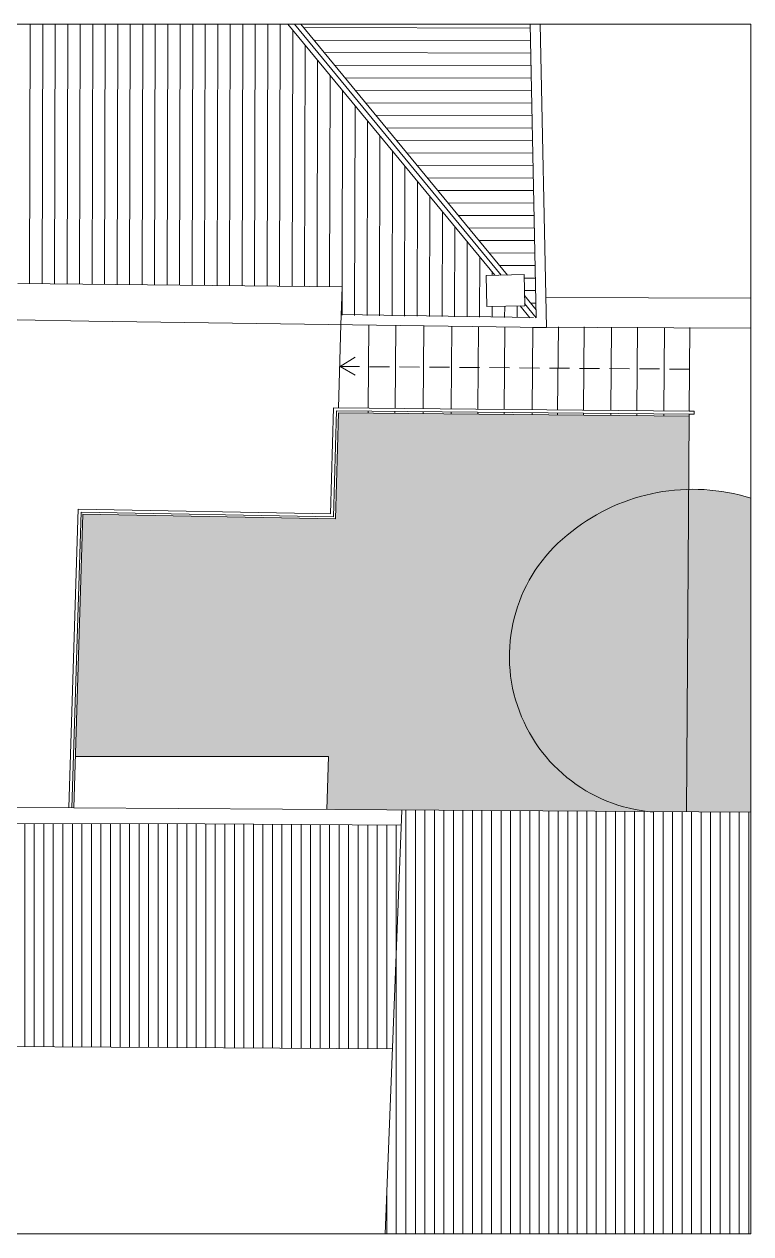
# Model space of a CAD drawing. Header units: millimetres. Extents: x 179.4 to 199.1, y -538.3 to -478.3.
# Drawn here: x 191.85 to 199.11, y -522.07 to -509.97 of the extents above; entities that cross this region are included whole.
import ezdxf

# ---------------------------------------------------------------- set-up
doc = ezdxf.new("R2010")
doc.units = ezdxf.units.MM
doc.linetypes.add('DASHED', pattern=[0.75, 0.5, -0.25])
doc.layers.add('00_ARQ', color=251, linetype='Continuous', lineweight=5)

msp = doc.modelspace()

# ---------------------------------------------------------------- hatches: boundary and pattern name
at = {"layer": '00_ARQ', "ltscale": 0.03}
h = msp.add_hatch(dxfattribs=at)
h.set_pattern_fill('CROSS', color=256, scale=0.0075, style=0)
h.set_pattern_definition([(360, (639.92143, -459.793994), (0.047625, 0.047625), [0.0238125, -0.0714375]), (90, (639.933334, -459.8059), (-0.047625, 0.047625), [0.0238125, -0.0714375])])
h.paths.add_polyline_path([(198.08, -517.843, -0.677702), (197.321, -515.042, -0.164026), (198.488, -514.621), (198.493, -513.888), (194.986, -513.856), (194.956, -514.916), (192.432, -514.868), (192.358, -517.292), (194.886, -517.292), (194.871, -517.822), (195.469, -517.826)])
h = msp.add_hatch(dxfattribs=at)
h.set_pattern_fill('GRASS', color=256, scale=0.002, style=0)
h.set_pattern_definition([(90, (0, 0), (-0.035921, 0.035921), [0.009525, -0.062317]), (45, (0, 0), (-0.0359210245, 0.0359210245), [0.009525, -0.041275]), (135, (0, 0), (-0.0359210245, -0.0359210245), [0.009525, -0.041275])])
h.paths.add_polyline_path([(199.109, -514.709, 0.081236), (198.488, -514.621), (198.468, -517.846), (199.109, -517.85)])
h.paths.add_polyline_path([(198.488, -514.621, 0.164026), (197.321, -515.042, 0.677702), (198.08, -517.843), (198.468, -517.846)])
h = msp.add_hatch(dxfattribs=at)
h.set_pattern_fill('ANSI31', color=256, scale=0.03, angle=45, style=0)
h.set_pattern_definition([(90, (843.83671, -331.24501), (-0.09525, 4e-17), [])])
h.paths.add_polyline_path([(195.527, -520.217), (195.615, -517.979), (193.65, -517.967), (191.642, -517.962), (191.633, -518.283), (190.912, -518.282), (190.951, -520.19)])

# ---------------------------------------------------------------- linework, layer by layer
at = {"layer": '00_ARQ'}
for p, q in [((191.899, -512.562), (191.905, -509.967)), ((192.024, -512.563), (192.03, -509.967)), ((192.149, -512.564), (192.155, -509.967)), ((192.274, -512.566), (192.28, -509.967)), ((192.399, -512.567), (192.405, -509.967)), ((192.524, -512.568), (192.53, -509.967)), ((192.649, -512.57), (192.655, -509.967)), ((192.774, -512.571), (192.78, -509.967)), ((192.899, -512.572), (192.905, -509.967)), ((193.024, -512.574), (193.03, -509.967)), ((193.149, -512.575), (193.155, -509.967)), ((193.274, -512.576), (193.28, -509.967)), ((193.399, -512.578), (193.405, -509.967)), ((193.524, -512.579), (193.53, -509.967)), ((193.649, -512.58), (193.655, -509.967)), ((193.774, -512.582), (193.78, -509.967)), ((193.899, -512.583), (193.905, -509.967)), ((194.024, -512.584), (194.03, -509.967)), ((194.149, -512.585), (194.155, -509.967)), ((194.274, -512.587), (194.28, -509.967)), ((194.399, -512.588), (194.405, -509.967)), ((194.482, -509.967), (196.55, -512.479)), ((194.547, -509.967), (196.613, -512.478)), ((194.612, -509.967), (196.677, -512.477)), ((194.64, -510.002), (196.903, -510.007)), ((196.903, -509.967), (196.965, -512.905)), ((197.003, -509.967), (197.067, -513.002)), ((194.524, -512.589), (194.53, -510.025)), ((194.743, -510.127), (196.906, -510.132)), ((194.649, -512.591), (194.654, -510.176)), ((194.846, -510.252), (196.909, -510.257)), ((194.774, -512.592), (194.779, -510.328)), ((194.949, -510.378), (196.911, -510.382)), ((194.899, -512.593), (194.904, -510.479)), ((195.052, -510.503), (196.914, -510.507)), ((195.024, -512.595), (195.028, -510.631)), ((195.155, -510.628), (196.917, -510.632)), ((195.148, -512.881), (195.153, -510.782)), ((195.259, -510.753), (196.919, -510.757)), ((195.273, -512.882), (195.278, -510.934)), ((195.362, -510.878), (196.922, -510.882)), ((195.398, -512.884), (195.402, -511.085)), ((195.465, -511.004), (196.925, -511.007)), ((195.568, -511.129), (196.927, -511.132)), ((195.523, -512.886), (195.527, -511.237)), ((195.671, -511.254), (196.93, -511.257)), ((195.648, -512.887), (195.652, -511.388)), ((195.774, -511.379), (196.933, -511.382)), ((195.773, -512.889), (195.776, -511.54)), ((195.877, -511.505), (196.935, -511.507)), ((195.898, -512.891), (195.901, -511.691)), ((195.98, -511.63), (196.938, -511.632)), ((196.083, -511.755), (196.941, -511.757)), ((196.023, -512.893), (196.026, -511.843)), ((196.186, -511.88), (196.943, -511.882)), ((196.148, -512.894), (196.15, -511.994)), ((196.289, -512.005), (196.946, -512.007)), ((196.273, -512.896), (196.275, -512.146)), ((196.392, -512.131), (196.949, -512.132)), ((196.398, -512.898), (196.4, -512.297)), ((196.495, -512.256), (196.951, -512.257)), ((196.598, -512.381), (196.954, -512.382)), ((196.842, -512.473), (196.464, -512.481)), ((196.464, -512.481), (196.471, -512.793)), ((196.524, -512.48), (196.524, -512.449)), ((196.842, -512.473), (196.849, -512.785)), ((196.843, -512.507), (196.957, -512.507)), ((191.782, -512.56), (195.025, -512.595)), ((195.025, -512.595), (195.01, -512.979)), ((195.023, -512.879), (195.024, -512.639)), ((196.845, -512.632), (196.959, -512.632)), ((196.849, -512.785), (196.471, -512.793)), ((196.523, -512.899), (196.524, -512.792)), ((196.648, -512.901), (196.649, -512.789)), ((196.773, -512.903), (196.774, -512.786)), ((196.802, -512.786), (196.9, -512.904)), ((196.846, -512.683), (196.963, -512.825)), ((196.848, -512.763), (196.965, -512.905)), ((196.907, -512.757), (196.962, -512.757)), ((197.063, -512.7), (199.109, -512.707)), ((195.014, -512.873), (196.936, -512.901)), ((196.898, -512.904), (196.898, -512.903)), ((191.774, -512.926), (192.491, -512.937)), ((192.491, -512.937), (196.802, -512.999)), ((195.012, -512.973), (194.988, -513.806)), ((195.285, -513.809), (195.292, -512.977)), ((195.553, -513.811), (195.56, -512.981)), ((195.835, -513.814), (195.842, -512.985)), ((196.113, -513.816), (196.121, -512.989)), ((196.379, -513.819), (196.387, -512.993)), ((196.645, -513.821), (196.652, -512.997)), ((196.802, -512.999), (199.109, -513.007)), ((196.923, -513.824), (196.931, -513.001)), ((196.933, -513.005), (197.067, -513.002)), ((197.178, -513.826), (197.186, -512.995)), ((197.437, -513.828), (197.444, -512.996)), ((197.709, -513.831), (197.717, -512.997)), ((197.969, -513.833), (197.976, -512.999)), ((198.24, -513.835), (198.247, -513)), ((198.494, -513.838), (198.501, -513.001)), ((194.938, -513.806), (194.907, -514.865)), ((194.967, -513.836), (194.936, -514.895)), ((198.494, -513.838), (194.938, -513.806)), ((194.986, -513.856), (194.956, -514.916)), ((198.493, -513.868), (194.967, -513.836)), ((198.493, -513.888), (194.986, -513.856)), ((195.284, -513.859), (195.284, -513.839)), ((195.552, -513.861), (195.552, -513.841)), ((195.834, -513.864), (195.835, -513.844)), ((196.113, -513.866), (196.113, -513.846)), ((196.379, -513.869), (196.379, -513.849)), ((196.645, -513.871), (196.645, -513.851)), ((196.923, -513.874), (196.923, -513.854)), ((197.178, -513.876), (197.178, -513.856)), ((197.436, -513.878), (197.437, -513.858)), ((197.709, -513.881), (197.709, -513.861)), ((197.969, -513.883), (197.969, -513.863)), ((198.239, -513.885), (198.239, -513.865)), ((198.493, -513.888), (198.493, -513.868)), ((198.543, -513.868), (198.493, -513.868)), ((198.544, -513.838), (198.494, -513.838)), ((198.543, -513.868), (198.544, -513.838)), ((198.493, -513.888), (198.468, -517.846)), ((192.292, -517.804), (192.384, -514.818)), ((192.322, -517.805), (192.413, -514.848)), ((194.907, -514.865), (192.384, -514.818)), ((194.936, -514.895), (192.413, -514.848)), ((192.342, -517.805), (192.432, -514.868)), ((194.956, -514.916), (192.432, -514.868)), ((192.358, -517.292), (194.886, -517.292)), ((194.886, -517.292), (194.871, -517.822)), ((191.646, -517.8), (192.342, -517.805)), ((192.342, -517.805), (195.469, -517.826)), ((195.621, -517.832), (195.455, -522.067)), ((195.469, -517.826), (199.109, -517.85)), ((193.65, -517.967), (191.64, -517.962)), ((193.651, -517.967), (195.615, -517.979)), ((190.951, -520.19), (195.527, -520.217))]:
    msp.add_line(p, q, dxfattribs=at)
at = {"layer": '00_ARQ', "linetype": 'DASHED', "ltscale": 0.4}
for p, q in [((195.003, -513.391), (195.155, -513.299)), ((198.497, -513.419), (195.003, -513.391)), ((195.003, -513.391), (195.154, -513.478))]:
    msp.add_line(p, q, dxfattribs=at)
at = {"layer": '00_ARQ', "ltscale": 0.03}
for p, q in [((195.66, -522.067), (195.66, -517.828)), ((195.756, -522.067), (195.756, -517.828)), ((195.851, -522.067), (195.851, -517.829)), ((195.946, -522.067), (195.946, -517.829)), ((196.041, -522.067), (196.041, -517.83)), ((196.137, -522.067), (196.137, -517.831)), ((196.232, -522.067), (196.232, -517.831)), ((196.327, -522.067), (196.327, -517.832)), ((196.422, -522.067), (196.422, -517.832)), ((196.518, -522.067), (196.518, -517.833)), ((196.613, -522.067), (196.613, -517.834)), ((196.708, -522.067), (196.708, -517.834)), ((196.803, -522.067), (196.803, -517.835)), ((196.899, -522.067), (196.899, -517.836)), ((196.994, -522.067), (196.994, -517.836)), ((197.089, -522.067), (197.089, -517.837)), ((197.184, -522.067), (197.184, -517.837)), ((197.28, -522.067), (197.28, -517.838)), ((197.375, -522.067), (197.375, -517.839)), ((197.47, -522.067), (197.47, -517.839)), ((197.565, -522.067), (197.565, -517.84)), ((197.661, -522.067), (197.661, -517.84)), ((197.756, -522.067), (197.756, -517.841)), ((197.851, -522.067), (197.851, -517.842)), ((197.946, -522.067), (197.946, -517.842)), ((198.042, -522.067), (198.042, -517.843)), ((198.137, -522.067), (198.137, -517.844)), ((198.232, -522.067), (198.232, -517.844)), ((198.327, -522.067), (198.327, -517.845)), ((198.423, -522.067), (198.423, -517.845)), ((198.518, -522.067), (198.518, -517.846)), ((198.613, -522.067), (198.613, -517.847)), ((198.708, -522.067), (198.708, -517.847)), ((198.804, -522.067), (198.804, -517.848)), ((198.899, -522.067), (198.899, -517.848)), ((198.994, -522.067), (198.994, -517.849)), ((199.089, -522.067), (199.089, -517.85)), ((195.565, -522.067), (195.565, -519.25)), ((195.47, -522.067), (195.47, -521.68))]:
    msp.add_line(p, q, dxfattribs=at)
at = {"layer": '00_ARQ'}
msp.add_lwpolyline([(179.409, -509.967), (199.109, -509.967), (199.109, -522.067), (179.409, -522.067)], close=True, dxfattribs=at)
for centre, radius, start, end in [((198.529, -516.563), 1.943, 72.6127, 128.45), ((198.259, -516.291), 1.563, 126.9235, 265.3661)]:
    msp.add_arc(centre, radius, start, end, dxfattribs=at)

doc.saveas('drawing.dxf')
